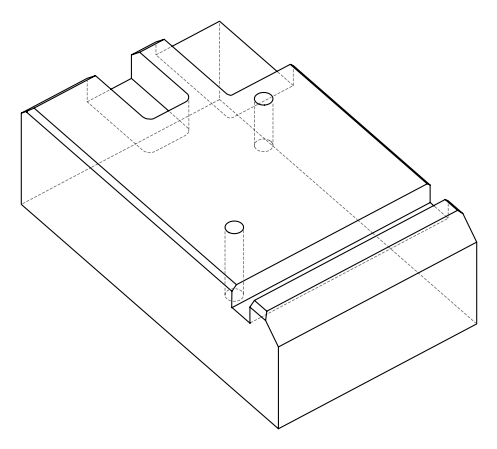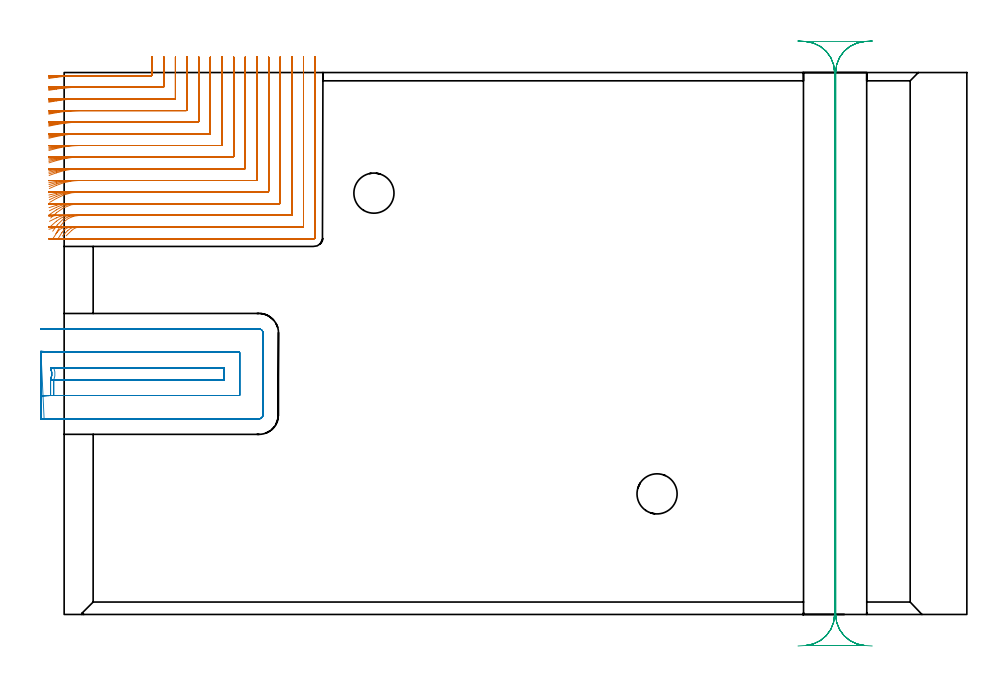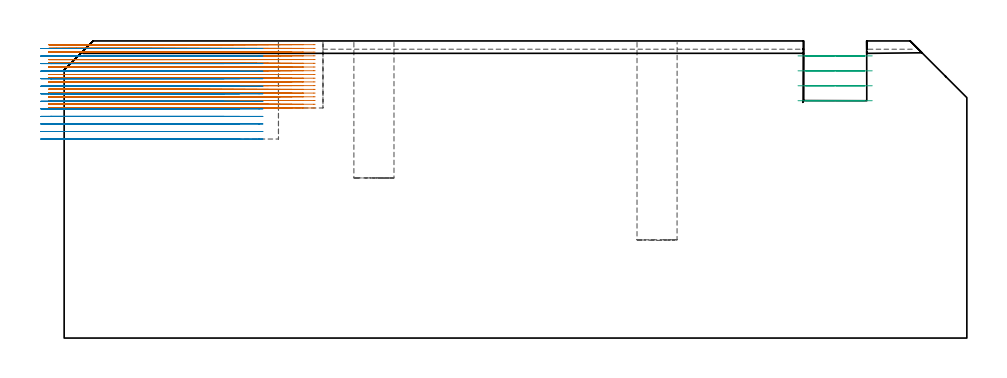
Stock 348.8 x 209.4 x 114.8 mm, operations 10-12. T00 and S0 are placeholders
(PLAN: 12 operations, 4 tool changes, 112.3 min)
(1 INDEXABLE_INSERT_DRILL_BLIND_HOLE_FROM_SOLID | STEP1POCKET | NXT0302_002 | 0.22 min | 9987 mm3)
(2 INDEXABLE_INSERT_DRILL_BLIND_HOLE_FROM_SOLID_1 | STEP1POCKET_1 | NXT0302_002 | 0.32 min | 14488 mm3)
(3 AREA_MILL | FG_CHAMFER_SURFACE | UGT0205_001 | 2.46 min | 4757 mm3)
(4 AREA_MILL_1 | FG_CHAMFER_SURFACE_1 | UGT0205_001 | 4.61 min | 3222 mm3)
(5 AREA_MILL_2 | FG_CHAMFER_SURFACE_2 | UGT0205_001 | 3.11 min | 972 mm3)
(6 AREA_MILL_3 | FG_CHAMFER_SURFACE_3 | UGT0205_001 | 1.1 min | 2419 mm3)
(7 AREA_MILL_4 | FG_CHAMFER_SURFACE_4 | UGT0205_001 | 0.49 min | 320 mm3)
(8 AREA_MILL_5 | FG_CHAMFER_SURFACE_5 | UGT0205_001 | 0.44 min | 125 mm3)
(9 AREA_MILL_6 | FG_CHAMFER_SURFACE_6 | UGT0205_001 | 13.72 min | 50115 mm3)
(10 MILL_CORNER_NOTCH_RECTANGULAR | CORNER_NOTCH_RECTANGULAR | NXT0201_008 | Follow Part, ap 1.5, ae 75% | 66.1 min | 173618 mm3)
(11 MILL_SLOT | SLOT_PARTIAL_RECTANGULAR | NXT0201_011 | Follow Part, ap 3, ae 75% | 15.48 min | 144826 mm3)
(12 MILL_RECTANGULAR_SLOT | SLOT_RECTANGULAR | UGT0201_106 | Follow Part, ap 6, ae 75% | 4.24 min | 117975 mm3)
(TOOL NXT0302_002 | Index. Insert Drill 15.5mm [880-D1550L20-05] | D15.5 PA176 FL78 Z2)
(TOOL UGT0205_001 | Chamfer Mill 20 x 3 x 45 deg. | D20 FL50 Z2)
(TOOL NXT0201_008 | ENDMILL 6mm [2P460-0600-NA 1630] | D6 FL26 Z6)
(TOOL NXT0201_011 | ENDMILL 12mm [2P460-1200-NA 1630] | D12 FL38 Z6)
(TOOL UGT0201_106 | End Mill 24 mm | D24 FL25 Z2)
(OP 10 MILL_CORNER_NOTCH_RECTANGULAR)
G17 G21 G94 G90
T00 M6
G54
G17 G0 G90 X-5.969 Y207.108 S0 M3
G43 Z124.8 H1
Z113.361
G94 G1 X-3. Y207.541 F250.
G2 X6.088 Y208.2 R63. F500.
G1 X33.704
G3 X34. Y208.496 R0.3
G1 Y212.4
Y215.4 F250.
G0 Z124.8
X-5.964 Y202.524
Z113.361
G1 X-3. Y202.99
G2 X6.088 Y203.7 R58.5 F500.
G1 X38.204
G3 X38.5 Y203.996 R0.3
G1 Y212.4
Y215.4 F250.
G0 Z124.8
X-5.957 Y197.925
Z113.361
G1 X-3. Y198.43
G2 X6.088 Y199.2 R54. F500.
G1 X42.704
G3 X43. Y199.496 R0.3
G1 Y212.4
Y215.4 F250.
G0 Z124.8
X-5.949 Y193.308
Z113.361
G1 X-3. Y193.859
G2 X6.088 Y194.7 R49.5 F500.
G1 X47.204
G3 X47.5 Y194.996 R0.3
G1 Y212.4
Y215.4 F250.
G0 Z124.8
X-5.938 Y188.667
Z113.361
G1 X-3. Y189.273
G2 X6.088 Y190.2 R45. F500.
G1 X51.704
G3 X52. Y190.496 R0.3
G1 Y212.4
Y215.4 F250.
G0 Z124.8
X-5.924 Y183.994
Z113.361
G1 X-3. Y184.667
G2 X6.088 Y185.7 R40.5 F500.
G1 X56.204
G3 X56.5 Y185.996 R0.3
G1 Y212.4
Y215.4 F250.
G0 Z124.8
X-5.903 Y179.277
Z113.361
G1 X-3. Y180.034
G2 X6.088 Y181.2 R36. F500.
G1 X60.703
G3 X61. Y181.497 R0.3
G1 Y212.4
Y215.4 F250.
G0 Z124.8
X-5.872 Y174.495
Z113.361
G1 X-3. Y175.361
G2 X6.088 Y176.7 R31.5 F500.
G1 X65.203
G3 X65.5 Y176.997 R0.3
G1 Y212.4
Y215.4 F250.
G0 Z124.8
X-5.825 Y169.615
Z113.361
G1 X-3. Y170.625
G2 X6.088 Y172.2 R27. F500.
G1 X69.703
G3 X70. Y172.497 R0.3
G1 Y212.4
Y215.4 F250.
G0 Z124.8
X-5.744 Y164.572
Z113.361
G1 X-3. Y165.783
G2 X6.088 Y167.7 R22.5 F500.
G1 X74.203
G3 X74.5 Y167.997 R0.3
G1 Y212.4
Y215.4 F250.
G0 Z124.8
X-5.59 Y159.223
Z113.361
G1 X-3. Y160.738
G2 X6.088 Y163.2 R18. F500.
G1 X78.703
G3 X79. Y163.497 R0.3
G1 Y212.4
Y215.4 F250.
G0 Z124.8
X-5.219 Y153.164
Z113.361
G1 X-3. Y155.183
G2 X6.088 Y158.7 R13.5 F500.
G1 X83.203
G3 X83.5 Y158.997 R0.3
G1 Y212.4
Y215.4 F250.
G0 Z124.8
X-3.201 Y147.13
Z113.361
G1 X-1.693 Y149.723
G2 X6.088 Y154.2 R9. F500.
G1 X87.703
G3 X88. Y154.497 R0.3
G1 Y212.4
Y215.4 F250.
G0 Z124.8
X0.801 Y146.34
Z113.361
G1 X2.953 Y148.429
G2 X6.088 Y149.7 R4.5 F500.
G1 X92.202
G3 X92.5 Y149.998 R0.3
G1 Y212.4
Y215.4 F250.
G0 Z124.8
X3.088 Y145.2
Z113.361
G1 X6.088
X96.5 F500.
G3 X97. Y145.7 R0.5
G1 Y212.4
Y215.4 F250.
G0 Z124.8
X-5.978 Y207.375
Z111.922
G1 X-3. Y207.738
G2 X4.62 Y208.2 R63. F500.
G1 X33.704
G3 X34. Y208.496 R0.3
G1 Y212.4
Y215.4 F250.
G0 Z124.8
X-5.974 Y202.811
Z111.922
G1 X-3. Y203.202
G2 X4.62 Y203.7 R58.5 F500.
G1 X38.204
G3 X38.5 Y203.996 R0.3
G1 Y212.4
Y215.4 F250.
G0 Z124.8
X-5.97 Y198.236
Z111.922
G1 X-3. Y198.66
G2 X4.62 Y199.2 R54. F500.
G1 X42.704
G3 X43. Y199.496 R0.3
G1 Y212.4
Y215.4 F250.
G0 Z124.8
X-5.964 Y193.648
Z111.922
G1 X-3. Y194.11
G2 X4.62 Y194.7 R49.5 F500.
G1 X47.204
G3 X47.5 Y194.996 R0.3
G1 Y212.4
Y215.4 F250.
G0 Z124.8
X-5.957 Y189.042
Z111.922
G1 X-3. Y189.55
G2 X4.62 Y190.2 R45. F500.
G1 X51.704
G3 X52. Y190.496 R0.3
G1 Y212.4
Y215.4 F250.
G0 Z124.8
X-5.946 Y184.412
Z111.922
G1 X-3. Y184.977
G2 X4.62 Y185.7 R40.5 F500.
G1 X56.204
G3 X56.5 Y185.996 R0.3
G1 Y212.4
Y215.4 F250.
G0 Z124.8
X-5.932 Y179.749
Z111.922
G1 X-3. Y180.384
G2 X4.62 Y181.2 R36. F500.
G1 X60.703
G3 X61. Y181.497 R0.3
G1 Y212.4
Y215.4 F250.
G0 Z124.8
X-5.911 Y175.039
Z111.922
G1 X-3. Y175.765
G2 X4.62 Y176.7 R31.5 F500.
G1 X65.203
G3 X65.5 Y176.997 R0.3
G1 Y212.4
Y215.4 F250.
G0 Z124.8
X-5.878 Y170.256
Z111.922
G1 X-3. Y171.103
G2 X4.62 Y172.2 R27. F500.
G1 X69.703
G3 X70. Y172.497 R0.3
G1 Y212.4
Y215.4 F250.
G0 Z124.8
X-5.823 Y165.355
Z111.922
G1 X-3. Y166.371
G2 X4.62 Y167.7 R22.5 F500.
G1 X74.203
G3 X74.5 Y167.997 R0.3
G1 Y212.4
Y215.4 F250.
G0 Z124.8
X-5.718 Y160.238
Z111.922
G1 X-3. Y161.508
G2 X4.62 Y163.2 R18. F500.
G1 X78.703
G3 X79. Y163.497 R0.3
G1 Y212.4
Y215.4 F250.
G0 Z124.8
X-5.476 Y154.651
Z111.922
G1 X-3. Y156.344
G2 X4.62 Y158.7 R13.5 F500.
G1 X83.203
G3 X83.5 Y158.997 R0.3
G1 Y212.4
Y215.4 F250.
G0 Z124.8
X-4.419 Y148.083
Z111.922
G1 X-2.65 Y150.506
G2 X4.62 Y154.2 R9. F500.
G1 X87.703
G3 X88. Y154.497 R0.3
G1 Y212.4
Y215.4 F250.
G0 Z124.8
X-0.692 Y146.216
Z111.922
G1 X1.411 Y148.355
G2 X4.62 Y149.7 R4.5 F500.
G1 X92.202
G3 X92.5 Y149.998 R0.3
G1 Y212.4
Y215.4 F250.
G0 Z124.8
X1.62 Y145.2
Z111.922
G1 X4.62
X96.5 F500.
G3 X97. Y145.7 R0.5
G1 Y212.4
Y215.4 F250.
G0 Z124.8
X-5.987 Y207.634
Z110.483
G1 X-3. Y207.917
G2 X2.96 Y208.2 R63. F500.
G1 X33.704
G3 X34. Y208.496 R0.3
G1 Y212.4
Y215.4 F250.
G0 Z124.8
X-5.984 Y203.09
Z110.483
G1 X-3. Y203.396
G2 X2.96 Y203.7 R58.5 F500.
G1 X38.204
G3 X38.5 Y203.996 R0.3
G1 Y212.4
Y215.4 F250.
G0 Z124.8
X-5.982 Y198.539
Z110.483
G1 X-3. Y198.87
G2 X2.96 Y199.2 R54. F500.
G1 X42.704
G3 X43. Y199.496 R0.3
G1 Y212.4
Y215.4 F250.
G0 Z124.8
X-5.978 Y193.979
Z110.483
G1 X-3. Y194.34
G2 X2.96 Y194.7 R49.5 F500.
G1 X47.204
G3 X47.5 Y194.996 R0.3
G1 Y212.4
Y215.4 F250.
G0 Z124.8
X-5.974 Y189.406
Z110.483
G1 X-3. Y189.804
G2 X2.96 Y190.2 R45. F500.
G1 X51.704
G3 X52. Y190.496 R0.3
G1 Y212.4
Y215.4 F250.
G0 Z124.8
X-5.967 Y184.817
Z110.483
G1 X-3. Y185.259
G2 X2.96 Y185.7 R40.5 F500.
G1 X56.204
G3 X56.5 Y185.996 R0.3
G1 Y212.4
Y215.4 F250.
G0 Z124.8
X-5.959 Y180.206
Z110.483
G1 X-3. Y180.703
G2 X2.96 Y181.2 R36. F500.
G1 X60.703
G3 X61. Y181.497 R0.3
G1 Y212.4
Y215.4 F250.
G0 Z124.8
X-5.946 Y175.563
Z110.483
G1 X-3. Y176.131
G2 X2.96 Y176.7 R31.5 F500.
G1 X65.203
G3 X65.5 Y176.997 R0.3
G1 Y212.4
Y215.4 F250.
G0 Z124.8
X-5.926 Y170.872
Z110.483
G1 X-3. Y171.534
G2 X2.96 Y172.2 R27. F500.
G1 X69.703
G3 X70. Y172.497 R0.3
G1 Y212.4
Y215.4 F250.
G0 Z124.8
X-5.893 Y166.101
Z110.483
G1 X-3. Y166.896
G2 X2.96 Y167.7 R22.5 F500.
G1 X74.203
G3 X74.5 Y167.997 R0.3
G1 Y212.4
Y215.4 F250.
G0 Z124.8
X-5.831 Y161.191
Z110.483
G1 X-3. Y162.184
G2 X2.96 Y163.2 R18. F500.
G1 X78.703
G3 X79. Y163.497 R0.3
G1 Y212.4
Y215.4 F250.
G0 Z124.8
X-5.692 Y155.988
Z110.483
G1 X-3. Y157.313
G2 X2.96 Y158.7 R13.5 F500.
G1 X83.203
G3 X83.5 Y158.997 R0.3
G1 Y212.4
Y215.4 F250.
G0 Z124.8
X-5.248 Y149.957
Z110.483
G1 X-3. Y151.943
G2 X2.96 Y154.2 R9. F500.
G1 X87.703
G3 X88. Y154.497 R0.3
G1 Y212.4
Y215.4 F250.
G0 Z124.8
X-2.445 Y145.036
Z110.483
G1 X-0.858 Y147.582
G2 X2.96 Y149.7 R4.5 F500.
G1 X92.202
G3 X92.5 Y149.998 R0.3
G1 Y212.4
Y215.4 F250.
G0 Z124.8
X-0.04 Y145.2
Z110.483
G1 X2.96
X96.5 F500.
G3 X97. Y145.7 R0.5
G1 Y212.4
Y215.4 F250.
G0 Z124.8
X-5.994 Y207.878
Z109.044
G1 X-3. Y208.07
G2 X1.042 Y208.2 R63. F500.
G1 X33.704
G3 X34. Y208.496 R0.3
G1 Y212.4
Y215.4 F250.
G0 Z124.8
X-5.993 Y203.353
Z109.044
G1 X-3. Y203.56
G2 X1.042 Y203.7 R58.5 F500.
G1 X38.204
G3 X38.5 Y203.996 R0.3
G1 Y212.4
Y215.4 F250.
G0 Z124.8
X-5.992 Y198.824
Z109.044
G1 X-3. Y199.049
G2 X1.042 Y199.2 R54. F500.
G1 X42.704
G3 X43. Y199.496 R0.3
G1 Y212.4
Y215.4 F250.
G0 Z124.8
X-5.99 Y194.29
Z109.044
G1 X-3. Y194.535
G2 X1.042 Y194.7 R49.5 F500.
G1 X47.204
G3 X47.5 Y194.996 R0.3
G1 Y212.4
Y215.4 F250.
G0 Z124.8
X-5.988 Y189.749
Z109.044
G1 X-3. Y190.018
G2 X1.042 Y190.2 R45. F500.
G1 X51.704
G3 X52. Y190.496 R0.3
G1 Y212.4
Y215.4 F250.
G0 Z124.8
X-5.985 Y185.198
Z109.044
G1 X-3. Y185.498
G2 X1.042 Y185.7 R40.5 F500.
G1 X56.204
G3 X56.5 Y185.996 R0.3
G1 Y212.4
Y215.4 F250.
G0 Z124.8
X-5.981 Y180.636
Z109.044
G1 X-3. Y180.972
G2 X1.042 Y181.2 R36. F500.
G1 X60.703
G3 X61. Y181.497 R0.3
G1 Y212.4
Y215.4 F250.
G0 Z124.8
X-5.975 Y176.055
Z109.044
G1 X-3. Y176.44
G2 X1.042 Y176.7 R31.5 F500.
G1 X65.203
G3 X65.5 Y176.997 R0.3
G1 Y212.4
Y215.4 F250.
G0 Z124.8
X-5.966 Y171.447
Z109.044
G1 X-3. Y171.896
G2 X1.042 Y172.2 R27. F500.
G1 X69.703
G3 X70. Y172.497 R0.3
G1 Y212.4
Y215.4 F250.
G0 Z124.8
X-5.951 Y166.795
Z109.044
G1 X-3. Y167.334
G2 X1.042 Y167.7 R22.5 F500.
G1 X74.203
G3 X74.5 Y167.997 R0.3
G1 Y212.4
Y215.4 F250.
G0 Z124.8
X-5.923 Y162.067
Z109.044
G1 X-3. Y162.74
G2 X1.042 Y163.2 R18. F500.
G1 X78.703
G3 X79. Y163.497 R0.3
G1 Y212.4
Y215.4 F250.
G0 Z124.8
X-5.862 Y157.183
Z109.044
G1 X-3. Y158.081
G2 X1.042 Y158.7 R13.5 F500.
G1 X83.203
G3 X83.5 Y158.997 R0.3
G1 Y212.4
Y215.4 F250.
G0 Z124.8
X-5.68 Y151.894
Z109.044
G1 X-3. Y153.241
G2 X1.042 Y154.2 R9. F500.
G1 X87.703
G3 X88. Y154.497 R0.3
G1 Y212.4
Y215.4 F250.
G0 Z124.8
X-4.366 Y145.197
Z109.044
G1 X-2.704 Y147.694
G2 X1.042 Y149.7 R4.5 F500.
G1 X92.202
G3 X92.5 Y149.998 R0.3
G1 Y212.4
Y215.4 F250.
G0 Z124.8
X-1.958 Y145.2
Z109.044
G1 X1.042
X96.5 F500.
G3 X97. Y145.7 R0.5
G1 Y212.4
Y215.4 F250.
G0 Z124.8
X-6. Y208.138
Z107.605
G1 X-3. Y208.19
G2 X-1.906 Y208.2 R63. F500.
G1 X33.704
G3 X34. Y208.496 R0.3
G1 Y212.4
Y215.4 F250.
G0 Z124.8
X-5.999 Y203.634
Z107.605
G1 X-3. Y203.69
G2 X-1.906 Y203.7 R58.5 F500.
G1 X38.204
G3 X38.5 Y203.996 R0.3
G1 Y212.4
Y215.4 F250.
G0 Z124.8
X-5.999 Y199.128
Z107.605
G1 X-3. Y199.189
G2 X-1.906 Y199.2 R54. F500.
G1 X42.704
G3 X43. Y199.496 R0.3
G1 Y212.4
Y215.4 F250.
G0 Z124.8
X-5.999 Y194.622
Z107.605
G1 X-3. Y194.688
G2 X-1.906 Y194.7 R49.5 F500.
G1 X47.204
G3 X47.5 Y194.996 R0.3
G1 Y212.4
Y215.4 F250.
G0 Z124.8
X-5.999 Y190.114
Z107.605
G1 X-3. Y190.187
G2 X-1.906 Y190.2 R45. F500.
G1 X51.704
G3 X52. Y190.496 R0.3
G1 Y212.4
Y215.4 F250.
G0 Z124.8
X-5.999 Y185.604
Z107.605
G1 X-3. Y185.685
G2 X-1.906 Y185.7 R40.5 F500.
G1 X56.204
G3 X56.5 Y185.996 R0.3
G1 Y212.4
Y215.4 F250.
G0 Z124.8
X-5.999 Y181.092
Z107.605
G1 X-3. Y181.183
G2 X-1.906 Y181.2 R36. F500.
G1 X60.703
G3 X61. Y181.497 R0.3
G1 Y212.4
Y215.4 F250.
G0 Z124.8
X-5.998 Y176.577
Z107.605
G1 X-3. Y176.681
G2 X-1.906 Y176.7 R31.5 F500.
G1 X65.203
G3 X65.5 Y176.997 R0.3
G1 Y212.4
Y215.4 F250.
G0 Z124.8
X-5.998 Y172.056
Z107.605
G1 X-3. Y172.178
G2 X-1.906 Y172.2 R27. F500.
G1 X69.703
G3 X70. Y172.497 R0.3
G1 Y212.4
Y215.4 F250.
G0 Z124.8
X-5.996 Y167.527
Z107.605
G1 X-3. Y167.673
G2 X-1.906 Y167.7 R22.5 F500.
G1 X74.203
G3 X74.5 Y167.997 R0.3
G1 Y212.4
Y215.4 F250.
G0 Z124.8
X-5.994 Y162.984
Z107.605
G1 X-3. Y163.167
G2 X-1.906 Y163.2 R18. F500.
G1 X78.703
G3 X79. Y163.497 R0.3
G1 Y212.4
Y215.4 F250.
G0 Z124.8
X-5.99 Y158.412
Z107.605
G1 X-3. Y158.656
G2 X-1.906 Y158.7 R13.5 F500.
G1 X83.203
G3 X83.5 Y158.997 R0.3
G1 Y212.4
Y215.4 F250.
G0 Z124.8
X-5.978 Y153.769
Z107.605
G1 X-3. Y154.133
G2 X-1.906 Y154.2 R9. F500.
G1 X87.703
G3 X88. Y154.497 R0.3
G1 Y212.4
Y215.4 F250.
G0 Z124.8
X-5.91 Y148.836
Z107.605
G1 X-3. Y149.565
G2 X-1.906 Y149.7 R4.5 F500.
G1 X92.202
G3 X92.5 Y149.998 R0.3
G1 Y212.4
Y215.4 F250.
G0 Z124.8
X-4.906 Y145.2
Z107.605
G1 X-1.906
X96.5 F500.
G3 X97. Y145.7 R0.5
G1 Y212.4
Y215.4 F250.
G0 Z124.8
X-6. Y208.195
Z106.167
G1 X-3. Y208.2
X-2.889 F500.
X33.704
G3 X34. Y208.495 R0.3
G1 Y212.4
Y215.4 F250.
G0 Z124.8
X-6. Y203.694
Z106.167
G1 X-3. Y203.7
X-2.889 F500.
X38.204
G3 X38.5 Y203.996 R0.3
G1 Y212.4
Y215.4 F250.
G0 Z124.8
X-6. Y199.194
Z106.167
G1 X-3. Y199.2
X-2.889 F500.
X42.704
G3 X43. Y199.496 R0.3
G1 Y212.4
Y215.4 F250.
G0 Z124.8
X-6. Y194.693
Z106.167
G1 X-3. Y194.7
X-2.889 F500.
X47.204
G3 X47.5 Y194.996 R0.3
G1 Y212.4
Y215.4 F250.
G0 Z124.8
X-6. Y190.192
Z106.167
G1 X-3. Y190.2
X-2.889 F500.
X51.704
G3 X52. Y190.496 R0.3
G1 Y212.4
Y215.4 F250.
G0 Z124.8
X-6. Y185.692
Z106.167
G1 X-3. Y185.7
X-2.889 F500.
X56.204
G3 X56.5 Y185.996 R0.3
G1 Y212.4
Y215.4 F250.
G0 Z124.8
X-6. Y181.191
Z106.167
G1 X-3. Y181.2
X-2.889 F500.
X60.703
G3 X61. Y181.497 R0.3
G1 Y212.4
Y215.4 F250.
G0 Z124.8
X-6. Y176.689
Z106.167
G1 X-3. Y176.7
X-2.889 F500.
X65.203
G3 X65.5 Y176.997 R0.3
G1 Y212.4
Y215.4 F250.
G0 Z124.8
X-6. Y172.187
Z106.167
G1 X-3. Y172.2
X-2.889 F500.
X69.703
G3 X70. Y172.497 R0.3
G1 Y212.4
Y215.4 F250.
G0 Z124.8
X-6. Y167.685
Z106.167
G1 X-3. Y167.7
X-2.889 F500.
X74.203
G3 X74.5 Y167.997 R0.3
G1 Y212.4
Y215.4 F250.
G0 Z124.8
X-6. Y163.181
Z106.167
G1 X-3. Y163.2
X-2.889 F500.
X78.703
G3 X79. Y163.497 R0.3
G1 Y212.4
Y215.4 F250.
G0 Z124.8
X-6. Y158.675
Z106.167
G1 X-3. Y158.7
X-2.889 F500.
X83.203
G3 X83.5 Y158.997 R0.3
G1 Y212.4
Y215.4 F250.
G0 Z124.8
X-6. Y154.162
Z106.167
G1 X-3. Y154.199
X-2.889 Y154.2 F500.
X87.703
G3 X88. Y154.497 R0.3
G1 Y212.4
Y215.4 F250.
G0 Z124.8
X-5.999 Y149.625
Z106.167
G1 X-3. Y149.699
X-2.889 Y149.7 F500.
X92.202
G3 X92.5 Y149.998 R0.3
G1 Y212.4
Y215.4 F250.
G0 Z124.8
X-5.889 Y145.2
Z106.167
G1 X-2.889
X96.5 F500.
G3 X97. Y145.7 R0.5
G1 Y212.4
Y215.4 F250.
G0 Z124.8
X-6. Y208.2
Z104.728
G1 X-3.
X33.704 F500.
G3 X34. Y208.496 R0.3
G1 Y212.4
Y215.4 F250.
G0 Z124.8
X-6. Y203.7
Z104.728
G1 X-3.
X38.204 F500.
G3 X38.5 Y203.996 R0.3
G1 Y212.4
Y215.4 F250.
G0 Z124.8
X-6. Y199.2
Z104.728
G1 X-3.
X42.704 F500.
G3 X43. Y199.496 R0.3
G1 Y212.4
Y215.4 F250.
G0 Z124.8
X-6. Y194.7
Z104.728
G1 X-3.
X47.204 F500.
G3 X47.5 Y194.996 R0.3
G1 Y212.4
Y215.4 F250.
G0 Z124.8
X-6. Y190.2
Z104.728
G1 X-3.
X51.704 F500.
G3 X52. Y190.496 R0.3
G1 Y212.4
Y215.4 F250.
G0 Z124.8
X-6. Y185.7
Z104.728
G1 X-3.
X56.204 F500.
G3 X56.5 Y185.996 R0.3
G1 Y212.4
Y215.4 F250.
G0 Z124.8
X-6. Y181.2
Z104.728
G1 X-3.
X60.703 F500.
G3 X61. Y181.497 R0.3
G1 Y212.4
Y215.4 F250.
G0 Z124.8
X-6. Y176.7
Z104.728
G1 X-3.
X65.203 F500.
G3 X65.5 Y176.997 R0.3
G1 Y212.4
Y215.4 F250.
G0 Z124.8
X-6. Y172.2
Z104.728
G1 X-3.
X69.703 F500.
G3 X70. Y172.497 R0.3
G1 Y212.4
Y215.4 F250.
G0 Z124.8
X-6. Y167.7
Z104.728
G1 X-3.
X74.203 F500.
G3 X74.5 Y167.997 R0.3
G1 Y212.4
Y215.4 F250.
G0 Z124.8
X-6. Y163.2
Z104.728
G1 X-3.
X78.703 F500.
G3 X79. Y163.497 R0.3
G1 Y212.4
Y215.4 F250.
G0 Z124.8
X-6. Y158.7
Z104.728
G1 X-3.
X83.203 F500.
G3 X83.5 Y158.997 R0.3
G1 Y212.4
Y215.4 F250.
G0 Z124.8
X-6. Y154.2
Z104.728
G1 X-3.
X87.703 F500.
G3 X88. Y154.497 R0.3
G1 Y212.4
Y215.4 F250.
G0 Z124.8
X-6. Y149.7
Z104.728
G1 X-3.
X92.202 F500.
G3 X92.5 Y149.998 R0.3
G1 Y212.4
Y215.4 F250.
G0 Z124.8
X-6. Y145.2
Z104.728
G1 X-3.
X96.5 F500.
G3 X97. Y145.7 R0.5
G1 Y212.4
Y215.4 F250.
G0 Z124.8
X-6. Y208.2
Z103.289
G1 X-3.
X33.705 F500.
G3 X34. Y208.496 R0.3
G1 Y212.4
Y215.4 F250.
G0 Z124.8
X-6. Y203.7
Z103.289
G1 X-3.
X38.204 F500.
G3 X38.5 Y203.996 R0.3
G1 Y212.4
Y215.4 F250.
G0 Z124.8
X-6. Y199.2
Z103.289
G1 X-3.
X42.704 F500.
G3 X43. Y199.496 R0.3
G1 Y212.4
Y215.4 F250.
G0 Z124.8
X-6. Y194.7
Z103.289
G1 X-3.
X47.204 F500.
G3 X47.5 Y194.996 R0.3
G1 Y212.4
Y215.4 F250.
G0 Z124.8
X-6. Y190.2
Z103.289
G1 X-3.
X51.704 F500.
G3 X52. Y190.496 R0.3
G1 Y212.4
Y215.4 F250.
G0 Z124.8
X-6. Y185.7
Z103.289
G1 X-3.
X56.204 F500.
G3 X56.5 Y185.996 R0.3
G1 Y212.4
Y215.4 F250.
G0 Z124.8
X-6. Y181.2
Z103.289
G1 X-3.
X60.703 F500.
G3 X61. Y181.497 R0.3
G1 Y212.4
Y215.4 F250.
G0 Z124.8
X-6. Y176.7
Z103.289
G1 X-3.
X65.203 F500.
G3 X65.5 Y176.997 R0.3
G1 Y212.4
Y215.4 F250.
G0 Z124.8
X-6. Y172.2
Z103.289
G1 X-3.
X69.703 F500.
G3 X70. Y172.497 R0.3
G1 Y212.4
Y215.4 F250.
G0 Z124.8
X-6. Y167.7
Z103.289
G1 X-3.
X74.203 F500.
G3 X74.5 Y167.997 R0.3
G1 Y212.4
Y215.4 F250.
G0 Z124.8
X-6. Y163.2
Z103.289
G1 X-3.
X78.703 F500.
G3 X79. Y163.497 R0.3
G1 Y212.4
Y215.4 F250.
G0 Z124.8
X-6. Y158.7
Z103.289
G1 X-3.
X83.203 F500.
G3 X83.5 Y158.997 R0.3
G1 Y212.4
Y215.4 F250.
G0 Z124.8
X-6. Y154.2
Z103.289
G1 X-3.
X87.703 F500.
G3 X88. Y154.497 R0.3
G1 Y212.4
Y215.4 F250.
G0 Z124.8
X-6. Y149.7
Z103.289
G1 X-3.
X92.202 F500.
G3 X92.5 Y149.998 R0.3
G1 Y212.4
Y215.4 F250.
G0 Z124.8
X-6. Y145.2
Z103.289
G1 X-3.
X96.5 F500.
G3 X97. Y145.7 R0.5
G1 Y212.4
Y215.4 F250.
G0 Z124.8
X-6. Y208.2
Z101.85
G1 X-3.
X33.704 F500.
G3 X34. Y208.495 R0.3
G1 Y212.4
Y215.4 F250.
G0 Z124.8
X-6. Y203.7
Z101.85
G1 X-3.
X38.204 F500.
G3 X38.5 Y203.996 R0.3
G1 Y212.4
Y215.4 F250.
G0 Z124.8
X-6. Y199.2
Z101.85
G1 X-3.
X42.704 F500.
G3 X43. Y199.496 R0.3
G1 Y212.4
Y215.4 F250.
G0 Z124.8
X-6. Y194.7
Z101.85
G1 X-3.
X47.204 F500.
G3 X47.5 Y194.996 R0.3
G1 Y212.4
Y215.4 F250.
G0 Z124.8
X-6. Y190.2
Z101.85
G1 X-3.
X51.704 F500.
G3 X52. Y190.496 R0.3
G1 Y212.4
Y215.4 F250.
G0 Z124.8
X-6. Y185.7
Z101.85
G1 X-3.
X56.204 F500.
G3 X56.5 Y185.996 R0.3
G1 Y212.4
Y215.4 F250.
G0 Z124.8
X-6. Y181.2
Z101.85
G1 X-3.
X60.703 F500.
G3 X61. Y181.497 R0.3
G1 Y212.4
Y215.4 F250.
G0 Z124.8
X-6. Y176.7
Z101.85
G1 X-3.
X65.203 F500.
G3 X65.5 Y176.997 R0.3
G1 Y212.4
Y215.4 F250.
G0 Z124.8
X-6. Y172.2
Z101.85
G1 X-3.
X69.703 F500.
G3 X70. Y172.497 R0.3
G1 Y212.4
Y215.4 F250.
G0 Z124.8
X-6. Y167.7
Z101.85
G1 X-3.
X74.203 F500.
G3 X74.5 Y167.997 R0.3
G1 Y212.4
Y215.4 F250.
G0 Z124.8
X-6. Y163.2
Z101.85
G1 X-3.
X78.703 F500.
G3 X79. Y163.497 R0.3
G1 Y212.4
Y215.4 F250.
G0 Z124.8
X-6. Y158.7
Z101.85
G1 X-3.
X83.203 F500.
G3 X83.5 Y158.997 R0.3
G1 Y212.4
Y215.4 F250.
G0 Z124.8
X-6. Y154.2
Z101.85
G1 X-3.
X87.703 F500.
G3 X88. Y154.497 R0.3
G1 Y212.4
Y215.4 F250.
G0 Z124.8
X-6. Y149.7
Z101.85
G1 X-3.
X92.202 F500.
G3 X92.5 Y149.998 R0.3
G1 Y212.4
Y215.4 F250.
G0 Z124.8
X-6. Y145.2
Z101.85
G1 X-3.
X96.5 F500.
G3 X97. Y145.7 R0.5
G1 Y212.4
Y215.4 F250.
G0 Z124.8
X-6. Y208.2
Z100.411
G1 X-3.
X33.704 F500.
G3 X34. Y208.496 R0.3
G1 Y212.4
Y215.4 F250.
G0 Z124.8
X-6. Y203.7
Z100.411
G1 X-3.
X38.204 F500.
G3 X38.5 Y203.996 R0.3
G1 Y212.4
Y215.4 F250.
G0 Z124.8
X-6. Y199.2
Z100.411
G1 X-3.
X42.704 F500.
G3 X43. Y199.496 R0.3
G1 Y212.4
Y215.4 F250.
G0 Z124.8
X-6. Y194.7
Z100.411
G1 X-3.
X47.204 F500.
G3 X47.5 Y194.996 R0.3
G1 Y212.4
Y215.4 F250.
G0 Z124.8
X-6. Y190.2
Z100.411
G1 X-3.
X51.704 F500.
G3 X52. Y190.496 R0.3
G1 Y212.4
Y215.4 F250.
G0 Z124.8
X-6. Y185.7
Z100.411
G1 X-3.
X56.204 F500.
G3 X56.5 Y185.996 R0.3
G1 Y212.4
Y215.4 F250.
G0 Z124.8
X-6. Y181.2
Z100.411
G1 X-3.
X60.703 F500.
G3 X61. Y181.497 R0.3
G1 Y212.4
Y215.4 F250.
G0 Z124.8
X-6. Y176.7
Z100.411
G1 X-3.
X65.203 F500.
G3 X65.5 Y176.997 R0.3
G1 Y212.4
Y215.4 F250.
G0 Z124.8
X-6. Y172.2
Z100.411
G1 X-3.
X69.703 F500.
G3 X70. Y172.497 R0.3
G1 Y212.4
Y215.4 F250.
G0 Z124.8
X-6. Y167.7
Z100.411
G1 X-3.
X74.203 F500.
G3 X74.5 Y167.997 R0.3
G1 Y212.4
Y215.4 F250.
G0 Z124.8
X-6. Y163.2
Z100.411
G1 X-3.
X78.703 F500.
G3 X79. Y163.497 R0.3
G1 Y212.4
Y215.4 F250.
G0 Z124.8
X-6. Y158.7
Z100.411
G1 X-3.
X83.203 F500.
G3 X83.5 Y158.997 R0.3
G1 Y212.4
Y215.4 F250.
G0 Z124.8
X-6. Y154.2
Z100.411
G1 X-3.
X87.703 F500.
G3 X88. Y154.497 R0.3
G1 Y212.4
Y215.4 F250.
G0 Z124.8
X-6. Y149.7
Z100.411
G1 X-3.
X92.202 F500.
G3 X92.5 Y149.998 R0.3
G1 Y212.4
Y215.4 F250.
G0 Z124.8
X-6. Y145.2
Z100.411
G1 X-3.
X96.5 F500.
G3 X97. Y145.7 R0.5
G1 Y212.4
Y215.4 F250.
G0 Z124.8
X-6. Y208.2
Z98.972
G1 X-3.
X33.704 F500.
G3 X34. Y208.496 R0.3
G1 Y212.4
Y215.4 F250.
G0 Z124.8
X-6. Y203.7
Z98.972
G1 X-3.
X38.204 F500.
G3 X38.5 Y203.996 R0.3
G1 Y212.4
Y215.4 F250.
G0 Z124.8
X-6. Y199.2
Z98.972
G1 X-3.
X42.704 F500.
G3 X43. Y199.496 R0.3
G1 Y212.4
Y215.4 F250.
G0 Z124.8
X-6. Y194.7
Z98.972
G1 X-3.
X47.204 F500.
G3 X47.5 Y194.996 R0.3
G1 Y212.4
Y215.4 F250.
G0 Z124.8
X-6. Y190.2
Z98.972
G1 X-3.
X51.704 F500.
G3 X52. Y190.496 R0.3
G1 Y212.4
Y215.4 F250.
G0 Z124.8
X-6. Y185.7
Z98.972
G1 X-3.
X56.204 F500.
G3 X56.5 Y185.996 R0.3
G1 Y212.4
Y215.4 F250.
G0 Z124.8
X-6. Y181.2
Z98.972
G1 X-3.
X60.703 F500.
G3 X61. Y181.497 R0.3
G1 Y212.4
Y215.4 F250.
G0 Z124.8
X-6. Y176.7
Z98.972
G1 X-3.
X65.203 F500.
G3 X65.5 Y176.997 R0.3
G1 Y212.4
Y215.4 F250.
G0 Z124.8
X-6. Y172.2
Z98.972
G1 X-3.
X69.703 F500.
G3 X70. Y172.497 R0.3
G1 Y212.4
Y215.4 F250.
G0 Z124.8
X-6. Y167.7
Z98.972
G1 X-3.
X74.203 F500.
G3 X74.5 Y167.997 R0.3
G1 Y212.4
Y215.4 F250.
G0 Z124.8
X-6. Y163.2
Z98.972
G1 X-3.
X78.703 F500.
G3 X79. Y163.497 R0.3
G1 Y212.4
Y215.4 F250.
G0 Z124.8
X-6. Y158.7
Z98.972
G1 X-3.
X83.203 F500.
G3 X83.5 Y158.997 R0.3
G1 Y212.4
Y215.4 F250.
G0 Z124.8
X-6. Y154.2
Z98.972
G1 X-3.
X87.703 F500.
G3 X88. Y154.497 R0.3
G1 Y212.4
Y215.4 F250.
G0 Z124.8
X-6. Y149.7
Z98.972
G1 X-3.
X92.202 F500.
G3 X92.5 Y149.998 R0.3
G1 Y212.4
Y215.4 F250.
G0 Z124.8
X-6. Y145.2
Z98.972
G1 X-3.
X96.5 F500.
G3 X97. Y145.7 R0.5
G1 Y212.4
Y215.4 F250.
G0 Z124.8
X-6. Y208.2
Z97.533
G1 X-3.
X33.704 F500.
G3 X34. Y208.496 R0.3
G1 Y212.4
Y215.4 F250.
G0 Z124.8
X-6. Y203.7
Z97.533
G1 X-3.
X38.204 F500.
G3 X38.5 Y203.996 R0.3
G1 Y212.4
Y215.4 F250.
G0 Z124.8
X-6. Y199.2
Z97.533
G1 X-3.
X42.704 F500.
G3 X43. Y199.496 R0.3
G1 Y212.4
Y215.4 F250.
G0 Z124.8
X-6. Y194.7
Z97.533
G1 X-3.
X47.204 F500.
G3 X47.5 Y194.996 R0.3
G1 Y212.4
Y215.4 F250.
G0 Z124.8
X-6. Y190.2
Z97.533
G1 X-3.
X51.704 F500.
G3 X52. Y190.496 R0.3
G1 Y212.4
Y215.4 F250.
G0 Z124.8
X-6. Y185.7
Z97.533
G1 X-3.
X56.204 F500.
G3 X56.5 Y185.996 R0.3
G1 Y212.4
Y215.4 F250.
G0 Z124.8
X-6. Y181.2
Z97.533
G1 X-3.
X60.703 F500.
G3 X61. Y181.497 R0.3
G1 Y212.4
Y215.4 F250.
G0 Z124.8
X-6. Y176.7
Z97.533
G1 X-3.
X65.203 F500.
G3 X65.5 Y176.997 R0.3
G1 Y212.4
Y215.4 F250.
G0 Z124.8
X-6. Y172.2
Z97.533
G1 X-3.
X69.703 F500.
G3 X70. Y172.497 R0.3
G1 Y212.4
Y215.4 F250.
G0 Z124.8
X-6. Y167.7
Z97.533
G1 X-3.
X74.203 F500.
G3 X74.5 Y167.997 R0.3
G1 Y212.4
Y215.4 F250.
G0 Z124.8
X-6. Y163.2
Z97.533
G1 X-3.
X78.703 F500.
G3 X79. Y163.497 R0.3
G1 Y212.4
Y215.4 F250.
G0 Z124.8
X-6. Y158.7
Z97.533
G1 X-3.
X83.203 F500.
G3 X83.5 Y158.997 R0.3
G1 Y212.4
Y215.4 F250.
G0 Z124.8
X-6. Y154.2
Z97.533
G1 X-3.
X87.703 F500.
G3 X88. Y154.497 R0.3
G1 Y212.4
Y215.4 F250.
G0 Z124.8
X-6. Y149.7
Z97.533
G1 X-3.
X92.202 F500.
G3 X92.5 Y149.998 R0.3
G1 Y212.4
Y215.4 F250.
G0 Z124.8
X-6. Y145.2
Z97.533
G1 X-3.
X96.5 F500.
G3 X97. Y145.7 R0.5
G1 Y212.4
Y215.4 F250.
G0 Z124.8
X-6. Y208.2
Z96.094
G1 X-3.
X33.705 F500.
G3 X34. Y208.495 R0.3
G1 Y212.4
Y215.4 F250.
G0 Z124.8
X-6. Y203.7
Z96.094
G1 X-3.
X38.204 F500.
G3 X38.5 Y203.996 R0.3
G1 Y212.4
Y215.4 F250.
G0 Z124.8
X-6. Y199.2
Z96.094
G1 X-3.
X42.704 F500.
G3 X43. Y199.496 R0.3
G1 Y212.4
Y215.4 F250.
G0 Z124.8
X-6. Y194.7
Z96.094
G1 X-3.
X47.204 F500.
G3 X47.5 Y194.996 R0.3
G1 Y212.4
Y215.4 F250.
G0 Z124.8
X-6. Y190.2
Z96.094
G1 X-3.
X51.704 F500.
G3 X52. Y190.496 R0.3
G1 Y212.4
Y215.4 F250.
G0 Z124.8
X-6. Y185.7
Z96.094
G1 X-3.
X56.204 F500.
G3 X56.5 Y185.996 R0.3
G1 Y212.4
Y215.4 F250.
G0 Z124.8
X-6. Y181.2
Z96.094
G1 X-3.
X60.703 F500.
G3 X61. Y181.497 R0.3
G1 Y212.4
Y215.4 F250.
G0 Z124.8
X-6. Y176.7
Z96.094
G1 X-3.
X65.203 F500.
G3 X65.5 Y176.997 R0.3
G1 Y212.4
Y215.4 F250.
G0 Z124.8
X-6. Y172.2
Z96.094
G1 X-3.
X69.703 F500.
G3 X70. Y172.497 R0.3
G1 Y212.4
Y215.4 F250.
G0 Z124.8
X-6. Y167.7
Z96.094
G1 X-3.
X74.203 F500.
G3 X74.5 Y167.997 R0.3
G1 Y212.4
Y215.4 F250.
G0 Z124.8
X-6. Y163.2
Z96.094
G1 X-3.
X78.703 F500.
G3 X79. Y163.497 R0.3
G1 Y212.4
Y215.4 F250.
G0 Z124.8
X-6. Y158.7
Z96.094
G1 X-3.
X83.203 F500.
G3 X83.5 Y158.997 R0.3
G1 Y212.4
Y215.4 F250.
G0 Z124.8
X-6. Y154.2
Z96.094
G1 X-3.
X87.703 F500.
G3 X88. Y154.497 R0.3
G1 Y212.4
Y215.4 F250.
G0 Z124.8
X-6. Y149.7
Z96.094
G1 X-3.
X92.202 F500.
G3 X92.5 Y149.998 R0.3
G1 Y212.4
Y215.4 F250.
G0 Z124.8
X-6. Y145.2
Z96.094
G1 X-3.
X96.5 F500.
G3 X97. Y145.7 R0.5
G1 Y212.4
Y215.4 F250.
G0 Z124.8
X-6. Y208.2
Z94.656
G1 X-3.
X33.704 F500.
G3 X34. Y208.496 R0.3
G1 Y212.4
Y215.4 F250.
G0 Z124.8
X-6. Y203.7
Z94.656
G1 X-3.
X38.204 F500.
G3 X38.5 Y203.996 R0.3
G1 Y212.4
Y215.4 F250.
G0 Z124.8
X-6. Y199.2
Z94.656
G1 X-3.
X42.704 F500.
G3 X43. Y199.496 R0.3
G1 Y212.4
Y215.4 F250.
G0 Z124.8
X-6. Y194.7
Z94.656
G1 X-3.
X47.204 F500.
G3 X47.5 Y194.996 R0.3
G1 Y212.4
Y215.4 F250.
G0 Z124.8
X-6. Y190.2
Z94.656
G1 X-3.
X51.704 F500.
G3 X52. Y190.496 R0.3
G1 Y212.4
Y215.4 F250.
G0 Z124.8
X-6. Y185.7
Z94.656
G1 X-3.
X56.204 F500.
G3 X56.5 Y185.996 R0.3
G1 Y212.4
Y215.4 F250.
G0 Z124.8
X-6. Y181.2
Z94.656
G1 X-3.
X60.703 F500.
G3 X61. Y181.497 R0.3
G1 Y212.4
Y215.4 F250.
G0 Z124.8
X-6. Y176.7
Z94.656
G1 X-3.
X65.203 F500.
G3 X65.5 Y176.997 R0.3
G1 Y212.4
Y215.4 F250.
G0 Z124.8
X-6. Y172.2
Z94.656
G1 X-3.
X69.703 F500.
G3 X70. Y172.497 R0.3
G1 Y212.4
Y215.4 F250.
G0 Z124.8
X-6. Y167.7
Z94.656
G1 X-3.
X74.203 F500.
G3 X74.5 Y167.997 R0.3
G1 Y212.4
Y215.4 F250.
G0 Z124.8
X-6. Y163.2
Z94.656
G1 X-3.
X78.703 F500.
G3 X79. Y163.497 R0.3
G1 Y212.4
Y215.4 F250.
G0 Z124.8
X-6. Y158.7
Z94.656
G1 X-3.
X83.203 F500.
G3 X83.5 Y158.997 R0.3
G1 Y212.4
Y215.4 F250.
G0 Z124.8
X-6. Y154.2
Z94.656
G1 X-3.
X87.703 F500.
G3 X88. Y154.497 R0.3
G1 Y212.4
Y215.4 F250.
G0 Z124.8
X-6. Y149.7
Z94.656
G1 X-3.
X92.202 F500.
G3 X92.5 Y149.998 R0.3
G1 Y212.4
Y215.4 F250.
G0 Z124.8
X-6. Y145.2
Z94.656
G1 X-3.
X96.5 F500.
G3 X97. Y145.7 R0.5
G1 Y212.4
Y215.4 F250.
G0 Z124.8
X-6. Y208.2
Z93.217
G1 X-3.
X33.704 F500.
G3 X34. Y208.496 R0.3
G1 Y212.4
Y215.4 F250.
G0 Z124.8
X-6. Y203.7
Z93.217
G1 X-3.
X38.204 F500.
G3 X38.5 Y203.996 R0.3
G1 Y212.4
Y215.4 F250.
G0 Z124.8
X-6. Y199.2
Z93.217
G1 X-3.
X42.704 F500.
G3 X43. Y199.496 R0.3
G1 Y212.4
Y215.4 F250.
G0 Z124.8
X-6. Y194.7
Z93.217
G1 X-3.
X47.204 F500.
G3 X47.5 Y194.996 R0.3
G1 Y212.4
Y215.4 F250.
G0 Z124.8
X-6. Y190.2
Z93.217
G1 X-3.
X51.704 F500.
G3 X52. Y190.496 R0.3
G1 Y212.4
Y215.4 F250.
G0 Z124.8
X-6. Y185.7
Z93.217
G1 X-3.
X56.204 F500.
G3 X56.5 Y185.996 R0.3
G1 Y212.4
Y215.4 F250.
G0 Z124.8
X-6. Y181.2
Z93.217
G1 X-3.
X60.703 F500.
G3 X61. Y181.497 R0.3
G1 Y212.4
Y215.4 F250.
G0 Z124.8
X-6. Y176.7
Z93.217
G1 X-3.
X65.203 F500.
G3 X65.5 Y176.997 R0.3
G1 Y212.4
Y215.4 F250.
G0 Z124.8
X-6. Y172.2
Z93.217
G1 X-3.
X69.703 F500.
G3 X70. Y172.497 R0.3
G1 Y212.4
Y215.4 F250.
G0 Z124.8
X-6. Y167.7
Z93.217
G1 X-3.
X74.203 F500.
G3 X74.5 Y167.997 R0.3
G1 Y212.4
Y215.4 F250.
G0 Z124.8
X-6. Y163.2
Z93.217
G1 X-3.
X78.703 F500.
G3 X79. Y163.497 R0.3
G1 Y212.4
Y215.4 F250.
G0 Z124.8
X-6. Y158.7
Z93.217
G1 X-3.
X83.203 F500.
G3 X83.5 Y158.997 R0.3
G1 Y212.4
Y215.4 F250.
G0 Z124.8
X-6. Y154.2
Z93.217
G1 X-3.
X87.703 F500.
G3 X88. Y154.497 R0.3
G1 Y212.4
Y215.4 F250.
G0 Z124.8
X-6. Y149.7
Z93.217
G1 X-3.
X92.202 F500.
G3 X92.5 Y149.998 R0.3
G1 Y212.4
Y215.4 F250.
G0 Z124.8
X-6. Y145.2
Z93.217
G1 X-3.
X96.5 F500.
G3 X97. Y145.7 R0.5
G1 Y212.4
Y215.4 F250.
G0 Z124.8
X-6. Y208.2
Z91.778
G1 X-3.
X33.704 F500.
G3 X34. Y208.496 R0.3
G1 Y212.4
Y215.4 F250.
G0 Z124.8
X-6. Y203.7
Z91.778
G1 X-3.
X38.204 F500.
G3 X38.5 Y203.996 R0.3
G1 Y212.4
Y215.4 F250.
G0 Z124.8
X-6. Y199.2
Z91.778
G1 X-3.
X42.704 F500.
G3 X43. Y199.496 R0.3
G1 Y212.4
Y215.4 F250.
G0 Z124.8
X-6. Y194.7
Z91.778
G1 X-3.
X47.204 F500.
G3 X47.5 Y194.996 R0.3
G1 Y212.4
Y215.4 F250.
G0 Z124.8
X-6. Y190.2
Z91.778
G1 X-3.
X51.704 F500.
G3 X52. Y190.496 R0.3
G1 Y212.4
Y215.4 F250.
G0 Z124.8
X-6. Y185.7
Z91.778
G1 X-3.
X56.204 F500.
G3 X56.5 Y185.996 R0.3
G1 Y212.4
Y215.4 F250.
G0 Z124.8
X-6. Y181.2
Z91.778
G1 X-3.
X60.703 F500.
G3 X61. Y181.497 R0.3
G1 Y212.4
Y215.4 F250.
G0 Z124.8
X-6. Y176.7
Z91.778
G1 X-3.
X65.203 F500.
G3 X65.5 Y176.997 R0.3
G1 Y212.4
Y215.4 F250.
G0 Z124.8
X-6. Y172.2
Z91.778
G1 X-3.
X69.703 F500.
G3 X70. Y172.497 R0.3
G1 Y212.4
Y215.4 F250.
G0 Z124.8
X-6. Y167.7
Z91.778
G1 X-3.
X74.203 F500.
G3 X74.5 Y167.997 R0.3
G1 Y212.4
Y215.4 F250.
G0 Z124.8
X-6. Y163.2
Z91.778
G1 X-3.
X78.703 F500.
G3 X79. Y163.497 R0.3
G1 Y212.4
Y215.4 F250.
G0 Z124.8
X-6. Y158.7
Z91.778
G1 X-3.
X83.203 F500.
G3 X83.5 Y158.997 R0.3
G1 Y212.4
Y215.4 F250.
G0 Z124.8
X-6. Y154.2
Z91.778
G1 X-3.
X87.703 F500.
G3 X88. Y154.497 R0.3
G1 Y212.4
Y215.4 F250.
G0 Z124.8
X-6. Y149.7
Z91.778
G1 X-3.
X92.202 F500.
G3 X92.5 Y149.998 R0.3
G1 Y212.4
Y215.4 F250.
G0 Z124.8
X-6. Y145.2
Z91.778
G1 X-3.
X96.5 F500.
G3 X97. Y145.7 R0.5
G1 Y212.4
Y215.4 F250.
G0 Z124.8
X-6. Y208.2
Z90.339
G1 X-3.
X33.704 F500.
G3 X34. Y208.496 R0.3
G1 Y212.4
Y215.4 F250.
G0 Z124.8
X-6. Y203.7
Z90.339
G1 X-3.
X38.204 F500.
G3 X38.5 Y203.996 R0.3
G1 Y212.4
Y215.4 F250.
G0 Z124.8
X-6. Y199.2
Z90.339
G1 X-3.
X42.704 F500.
G3 X43. Y199.496 R0.3
G1 Y212.4
Y215.4 F250.
G0 Z124.8
X-6. Y194.7
Z90.339
G1 X-3.
X47.204 F500.
G3 X47.5 Y194.996 R0.3
G1 Y212.4
Y215.4 F250.
G0 Z124.8
X-6. Y190.2
Z90.339
G1 X-3.
X51.704 F500.
G3 X52. Y190.496 R0.3
G1 Y212.4
Y215.4 F250.
G0 Z124.8
X-6. Y185.7
Z90.339
G1 X-3.
X56.204 F500.
G3 X56.5 Y185.996 R0.3
G1 Y212.4
Y215.4 F250.
G0 Z124.8
X-6. Y181.2
Z90.339
G1 X-3.
X60.703 F500.
G3 X61. Y181.497 R0.3
G1 Y212.4
Y215.4 F250.
G0 Z124.8
X-6. Y176.7
Z90.339
G1 X-3.
X65.203 F500.
G3 X65.5 Y176.997 R0.3
G1 Y212.4
Y215.4 F250.
G0 Z124.8
X-6. Y172.2
Z90.339
G1 X-3.
X69.703 F500.
G3 X70. Y172.497 R0.3
G1 Y212.4
Y215.4 F250.
G0 Z124.8
X-6. Y167.7
Z90.339
G1 X-3.
X74.203 F500.
G3 X74.5 Y167.997 R0.3
G1 Y212.4
Y215.4 F250.
G0 Z124.8
X-6. Y163.2
Z90.339
G1 X-3.
X78.703 F500.
G3 X79. Y163.497 R0.3
G1 Y212.4
Y215.4 F250.
G0 Z124.8
X-6. Y158.7
Z90.339
G1 X-3.
X83.203 F500.
G3 X83.5 Y158.997 R0.3
G1 Y212.4
Y215.4 F250.
G0 Z124.8
X-6. Y154.2
Z90.339
G1 X-3.
X87.703 F500.
G3 X88. Y154.497 R0.3
G1 Y212.4
Y215.4 F250.
G0 Z124.8
X-6. Y149.7
Z90.339
G1 X-3.
X92.202 F500.
G3 X92.5 Y149.998 R0.3
G1 Y212.4
Y215.4 F250.
G0 Z124.8
X-6. Y145.2
Z90.339
G1 X-3.
X96.5 F500.
G3 X97. Y145.7 R0.5
G1 Y212.4
Y215.4 F250.
G0 Z124.8
X-6. Y208.2
Z88.9
G1 X-3.
X33.704 F500.
G3 X34. Y208.496 R0.3
G1 Y212.4
Y215.4 F250.
G0 Z124.8
X-6. Y203.7
Z88.9
G1 X-3.
X38.204 F500.
G3 X38.5 Y203.996 R0.3
G1 Y212.4
Y215.4 F250.
G0 Z124.8
X-6. Y199.2
Z88.9
G1 X-3.
X42.704 F500.
G3 X43. Y199.496 R0.3
G1 Y212.4
Y215.4 F250.
G0 Z124.8
X-6. Y194.7
Z88.9
G1 X-3.
X47.204 F500.
G3 X47.5 Y194.996 R0.3
G1 Y212.4
Y215.4 F250.
G0 Z124.8
X-6. Y190.2
Z88.9
G1 X-3.
X51.704 F500.
G3 X52. Y190.496 R0.3
G1 Y212.4
Y215.4 F250.
G0 Z124.8
X-6. Y185.7
Z88.9
G1 X-3.
X56.204 F500.
G3 X56.5 Y185.996 R0.3
G1 Y212.4
Y215.4 F250.
G0 Z124.8
X-6. Y181.2
Z88.9
G1 X-3.
X60.703 F500.
G3 X61. Y181.497 R0.3
G1 Y212.4
Y215.4 F250.
G0 Z124.8
X-6. Y176.7
Z88.9
G1 X-3.
X65.203 F500.
G3 X65.5 Y176.997 R0.3
G1 Y212.4
Y215.4 F250.
G0 Z124.8
X-6. Y172.2
Z88.9
G1 X-3.
X69.703 F500.
G3 X70. Y172.497 R0.3
G1 Y212.4
Y215.4 F250.
G0 Z124.8
X-6. Y167.7
Z88.9
G1 X-3.
X74.203 F500.
G3 X74.5 Y167.997 R0.3
G1 Y212.4
Y215.4 F250.
G0 Z124.8
X-6. Y163.2
Z88.9
G1 X-3.
X78.703 F500.
G3 X79. Y163.497 R0.3
G1 Y212.4
Y215.4 F250.
G0 Z124.8
X-6. Y158.7
Z88.9
G1 X-3.
X83.203 F500.
G3 X83.5 Y158.997 R0.3
G1 Y212.4
Y215.4 F250.
G0 Z124.8
X-6. Y154.2
Z88.9
G1 X-3.
X87.703 F500.
G3 X88. Y154.497 R0.3
G1 Y212.4
Y215.4 F250.
G0 Z124.8
X-6. Y149.7
Z88.9
G1 X-3.
X92.202 F500.
G3 X92.5 Y149.998 R0.3
G1 Y212.4
Y215.4 F250.
G0 Z124.8
X-6. Y145.2
Z88.9
G1 X-3.
X96.5 F500.
G3 X97. Y145.7 R0.5
G1 Y212.4
Y215.4 F250.
G0 Z124.8
M5
M2
(OP 11 MILL_SLOT)
G17 G21 G94 G90
T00 M6
G54
G17 G0 G90 X-8.971 Y84.093 S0 M3
G43 Z124.8 H1
Z111.885
G94 G1 X-6. Y84.512 F250.
G2 X-4.744 Y84.6 R9. F500.
G1 X-4.017
Y90.6
G3 X-4.017 Y95.3 R6.
G1 X61.8
Y90.6
X-4.017
Y84.6
X67.8
Y101.3
X-4.744
G2 X-6. Y101.388 R9.
G1 X-8.971 Y101.807 F250.
X-7.744 Y75.6
X-4.744
X75.3 F500.
G3 X76.8 Y77.1 R1.5
G1 Y108.8
G3 X75.3 Y110.3 R1.5
G1 X-4.744
X-7.744 F250.
G0 X-9. Y84.586 Z108.969
G1 X-6. Y84.6
X-5.957 F500.
X-5.23
Y90.6
G3 X-5.23 Y95.3 R6.
G1 X61.8
Y90.6
X-5.23
Y84.6
X67.8
Y101.3
X-5.957
X-6.
X-9. Y101.314 F250.
X-8.957 Y75.6
X-5.957
X75.3 F500.
G3 X76.8 Y77.1 R1.5
G1 Y108.8
G3 X75.3 Y110.3 R1.5
G1 X-5.957
X-8.957 F250.
G0 X-9. Y84.6 Z106.054
G1 X-6.
X-5.273 F500.
Y90.6
G3 X-5.273 Y95.3 R6.
G1 X61.8
Y90.6
X-5.273
Y84.6
X67.8
Y101.3
X-6.
X-9. F250.
Y75.6
X-6.
X75.3 F500.
G3 X76.8 Y77.1 R1.5
G1 Y108.8
G3 X75.3 Y110.3 R1.5
G1 X-6.
X-9. F250.
G0 Y84.6 Z103.138
G1 X-6.
X-5.273 F500.
Y90.6
G3 X-5.273 Y95.3 R6.
G1 X61.8
Y90.6
X-5.273
Y84.6
X67.8
Y101.3
X-6.
X-9. F250.
Y75.6
X-6.
X75.3 F500.
G3 X76.8 Y77.1 R1.5
G1 Y108.8
G3 X75.3 Y110.3 R1.5
G1 X-6.
X-9. F250.
G0 Y84.6 Z100.223
G1 X-6.
X-5.273 F500.
Y90.6
G3 X-5.273 Y95.3 R6.
G1 X61.8
Y90.6
X-5.273
Y84.6
X67.8
Y101.3
X-6.
X-9. F250.
Y75.6
X-6.
X75.3 F500.
G3 X76.8 Y77.1 R1.5
G1 Y108.8
G3 X75.3 Y110.3 R1.5
G1 X-6.
X-9. F250.
G0 Y84.6 Z97.308
G1 X-6.
X-5.273 F500.
Y90.6
G3 X-5.273 Y95.3 R6.
G1 X61.8
Y90.6
X-5.273
Y84.6
X67.8
Y101.3
X-6.
X-9. F250.
Y75.6
X-6.
X75.3 F500.
G3 X76.8 Y77.1 R1.5
G1 Y108.8
G3 X75.3 Y110.3 R1.5
G1 X-6.
X-9. F250.
G0 Y84.6 Z94.392
G1 X-6.
X-5.273 F500.
Y90.6
G3 X-5.273 Y95.3 R6.
G1 X61.8
Y90.6
X-5.273
Y84.6
X67.8
Y101.3
X-6.
X-9. F250.
Y75.6
X-6.
X75.3 F500.
G3 X76.8 Y77.1 R1.5
G1 Y108.8
G3 X75.3 Y110.3 R1.5
G1 X-6.
X-9. F250.
G0 Y84.6 Z91.477
G1 X-6.
X-5.273 F500.
Y90.6
G3 X-5.273 Y95.3 R6.
G1 X61.8
Y90.6
X-5.273
Y84.6
X67.8
Y101.3
X-6.
X-9. F250.
Y75.6
X-6.
X75.3 F500.
G3 X76.8 Y77.1 R1.5
G1 Y108.8
G3 X75.3 Y110.3 R1.5
G1 X-6.
X-9. F250.
G0 Y84.6 Z88.562
G1 X-6.
X-5.273 F500.
Y90.6
G3 X-5.273 Y95.3 R6.
G1 X61.8
Y90.6
X-5.273
Y84.6
X67.8
Y101.3
X-6.
X-9. F250.
Y75.6
X-6.
X75.3 F500.
G3 X76.8 Y77.1 R1.5
G1 Y108.8
G3 X75.3 Y110.3 R1.5
G1 X-6.
X-9. F250.
G0 Y84.6 Z85.646
G1 X-6.
X-5.273 F500.
Y90.6
G3 X-5.273 Y95.3 R6.
G1 X61.8
Y90.6
X-5.273
Y84.6
X67.8
Y101.3
X-6.
X-9. F250.
Y75.6
X-6.
X75.3 F500.
G3 X76.8 Y77.1 R1.5
G1 Y108.8
G3 X75.3 Y110.3 R1.5
G1 X-6.
X-9. F250.
G0 Y84.6 Z82.731
G1 X-6.
X-5.273 F500.
Y90.6
G3 X-5.273 Y95.3 R6.
G1 X61.8
Y90.6
X-5.273
Y84.6
X67.8
Y101.3
X-6.
X-9. F250.
Y75.6
X-6.
X75.3 F500.
G3 X76.8 Y77.1 R1.5
G1 Y108.8
G3 X75.3 Y110.3 R1.5
G1 X-6.
X-9. F250.
G0 Y84.6 Z79.815
G1 X-6.
X-5.273 F500.
Y90.6
G3 X-5.273 Y95.3 R6.
G1 X61.8
Y90.6
X-5.273
Y84.6
X67.8
Y101.3
X-6.
X-9. F250.
Y75.6
X-6.
X75.3 F500.
G3 X76.8 Y77.1 R1.5
G1 Y108.8
G3 X75.3 Y110.3 R1.5
G1 X-6.
X-9. F250.
G0 Y84.6 Z76.9
G1 X-6.
X-5.273 F500.
Y90.6
G3 X-5.273 Y95.3 R6.
G1 X61.8
Y90.6
X-5.273
Y84.6
X67.8
Y101.3
X-6.
X-9. F250.
Y75.6
X-6.
X75.3 F500.
G3 X76.8 Y77.1 R1.5
G1 Y108.8
G3 X75.3 Y110.3 R1.5
G1 X-6.
X-9. F250.
G0 Z124.8
M5
M2
(OP 12 MILL_RECTANGULAR_SLOT)
G17 G21 G94 G90
T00 M6
G54
G17 G0 G90 X283.556 Y221.582 S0 M3
G43 Z124.8 H0
Z109.025
G94 G1 X286.548 Y221.37 F250.
G2 X297.7 Y209.4 R12. F500.
G1 Y0.
G2 X286.548 Y-11.97 R12.
G1 Y-12.
X309.252
Y-11.97
G2 X298.1 Y0. R12.
G1 Y209.4
G2 X309.252 Y221.37 R12.
G1 X312.244 Y221.582 F250.
G0 X283.556 Z103.25
G1 X286.548 Y221.37
G2 X297.7 Y209.4 R12. F500.
G1 Y0.
G2 X286.548 Y-11.97 R12.
G1 Y-12.
X309.252
Y-11.97
G2 X298.1 Y0. R12.
G1 Y209.4
G2 X309.252 Y221.37 R12.
G1 X312.244 Y221.582 F250.
G0 X283.556 Z97.475
G1 X286.548 Y221.37
G2 X297.7 Y209.4 R12. F500.
G1 Y0.
G2 X286.548 Y-11.97 R12.
G1 Y-12.
X309.252
Y-11.97
G2 X298.1 Y0. R12.
G1 Y209.4
G2 X309.252 Y221.37 R12.
G1 X312.244 Y221.582 F250.
G0 Z124.8
X312.245 Y-12.182
Z91.7
G1 X309.252 Y-11.97
G2 X298.1 Y0. R12. F500.
G1 Y209.4
G2 X309.252 Y221.37 R12.
G1 Y221.4
X286.548
Y221.37
G2 X297.7 Y209.4 R12.
G1 Y0.
G2 X286.548 Y-11.97 R12.
G1 X283.555 Y-12.182 F250.
G0 Z124.8
M5
M2
